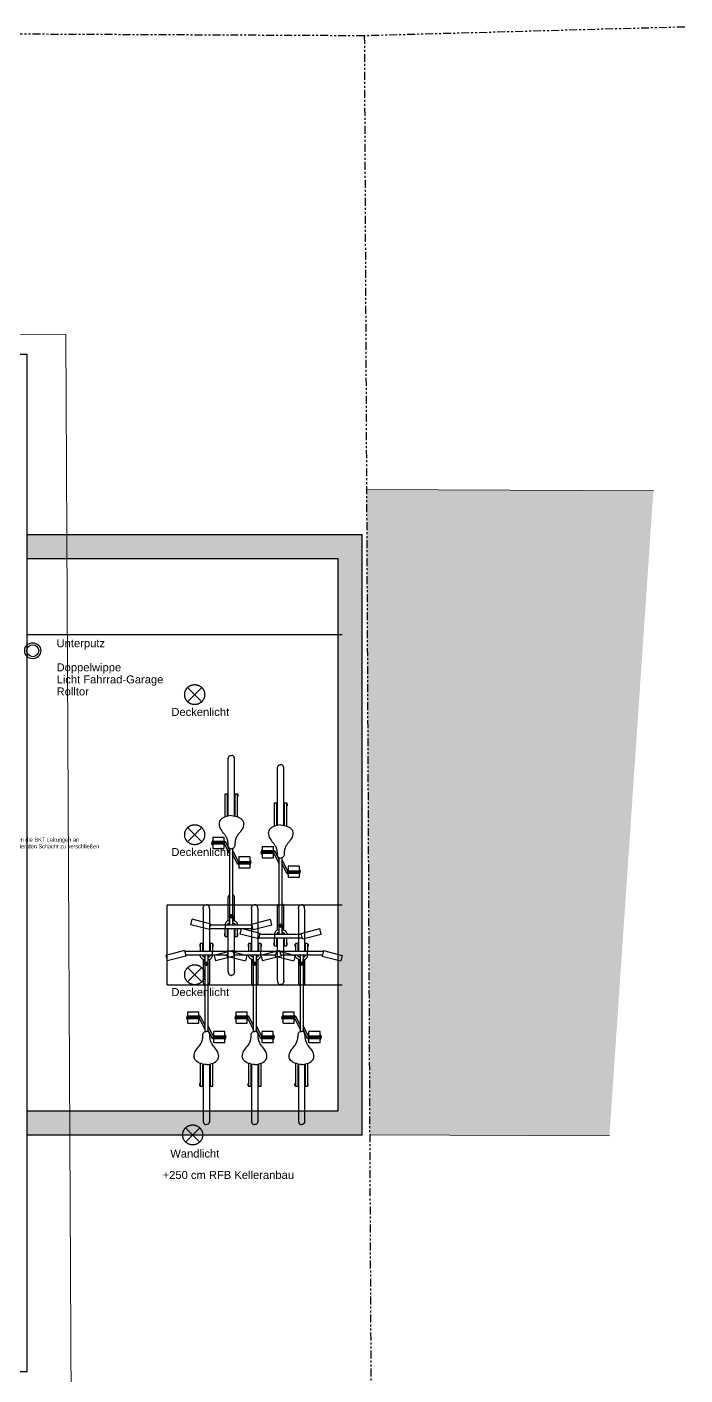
# Model space of a CAD drawing. Extents: x -4429 to 7335, y -4096 to 7109.
# Drawn here: x 934 to 1593, y -3024 to -1677 of the extents above; entities that cross this region are included whole.
import ezdxf

# ---------------------------------------------------------------- set-up
doc = ezdxf.new("R2010")
doc.units = 0
doc.header["$LTSCALE"] = 2
doc.linetypes.add('_Grundgrenze_', pattern=[9, 4, -1, 1, -1, 1, -1])
doc.linetypes.add('PHANTOM', pattern=[63.5, 31.75, -6.35, 6.35, -6.35, 6.35, -6.35])
doc.layers.get('0').update_dxf_attribs({"lineweight": 25})
doc.layers.add('A-DETL', color=3, linetype='Continuous', lineweight=18, plot=False)
doc.layers.add('A-DETL-GENF', color=92, linetype='Continuous', lineweight=9, plot=False)
for name, color, linetype, lineweight in [('Information', 7, 'Continuous', 25), ('TGA ... Elektroinstallation', 30, 'PHANTOM', 25), ('TGA ... Elektroinstallation ... Beschreibung', 30, 'Continuous', 25), ('TGA ... Elektroinstallation ... Geräte', 30, 'Continuous', 25)]:
    doc.layers.add(name, color=color, linetype=linetype, lineweight=lineweight)
for name, color, linetype, lineweight, true_color in [('Möbilierung ... Möbel', 16, 'Continuous', 25, 0x800000), ('Rohbau ... Außenputz', 200, 'Continuous', 25, 0xaa00ff), ('Rohbau ... Beton', 96, 'Continuous', 25, 0x008000), ('Rohbau ... Durchbrüche', 6, 'Continuous', 25, 0xf12bff)]:
    doc.layers.add(name, color=color, linetype=linetype, lineweight=lineweight, true_color=true_color)
doc.styles.add('textstyle3', font='')
doc.styles.get('textstyle3').set_extended_font_data('Liberation Sans')

# ---------------------------------------------------------------- blocks, each defined once
blk = doc.blocks.new('Grundstücksgrenzen')
at = {"layer": 'A-DETL-GENF', "transparency": 33554687}
blk.add_hatch(color=1, dxfattribs=at).paths.add_polyline_path([(2059.7, 1299), (2299, 1314.2), (2299, 1960.4), (2012.7, 1942.3), (2016.2, 1893.7)], flags=0)
at = {"layer": 'A-DETL', "linetype": '_Grundgrenze_', "lineweight": 25}
for p, q in [((2299, 2425.2), (1979.6, 2394.6)), ((1979.6, 2394.6), (991.1, 2331.9)), ((1979.6, 2394.6), (2146.9, 105.6))]:
    blk.add_line(p, q, dxfattribs=at)
at = {"layer": 'A-DETL'}
for q in [(1010.1, 2032.5), (1804.1, 680)]:
    blk.add_line((1702.1, 2076.4), q, dxfattribs=at)
at = {"layer": 'A-DETL', "lineweight": 5}
for p, q in [((2299, 1960.4), (2012.7, 1942.3)), ((2059.7, 1299), (2299, 1314.2))]:
    blk.add_line(p, q, dxfattribs=at)
blk = doc.blocks.new('Fahrrad')
for p, q in [((169.2, 40.6), (163.7, 39.2)), ((174, 21.9), (169.2, 40.6)), ((168.5, 20.5), (163.7, 39.2)), ((101.4, 18.5), (101.4, 7.4)), ((101.4, 18.5), (112.8, 18.5)), ((105.1, 18.5), (105.1, 19.2)), ((105.1, 19.2), (107.1, 19.2)), ((105.9, 7.4), (105.9, 18.5)), ((106.3, 19.6), (107.1, 19.6)), ((106.3, 19.6), (106.3, 19.2)), ((108, 19.6), (107.1, 19.6)), ((109.2, 19.2), (107.1, 19.2)), ((107.1, 7.4), (107.1, 18.5)), ((108, 19.6), (108, 19.2)), ((108.4, 7.4), (108.4, 18.5)), ((109.2, 18.5), (109.2, 19.2)), ((112.8, 18.5), (112.8, 7.4)), ((174, 21.9), (168.5, 20.5)), ((169.6, 20.8), (169.6, -20.8)), ((173.4, 21.8), (173.4, -21.8)), ((60.5, 3.1), (4, 3.1)), ((61.3, 6.1), (38.2, 6.1)), ((38.2, 3.7), (38.2, 6.1)), ((60.6, 3.7), (38.2, 3.7)), ((38.8, 6.4), (38.8, 6.1)), ((38.8, 6.4), (41.1, 6.4)), ((39.2, 6.6), (39.2, 6.4)), ((39.2, 6.6), (40.7, 6.6)), ((39.2, 3.7), (39.2, 3.1)), ((40.7, 6.6), (40.7, 6.4)), ((40.7, 3.7), (40.7, 3.1)), ((41.1, 6.4), (41.1, 6.1)), ((159.7, 1.5), (93, 1.5)), ((105.7, 6.7), (95.4, 1.5)), ((108.6, 6.1), (99.1, 1.5)), ((101.4, 7.4), (112.8, 7.4)), ((105.1, 7.4), (105.1, 6.7)), ((105.1, 6.7), (107.1, 6.7)), ((109.2, 6.7), (107.1, 6.7)), ((108.6, 6.7), (108.6, 6.1)), ((109.2, 7.4), (109.2, 6.7)), ((165.2, 3.1), (142.6, 3.1)), ((160.8, 1.8), (165.2, 1.8)), ((169.6, 1.5), (161.8, 1.5)), ((165.2, 3.1), (165.2, 1.8)), ((167.7, 2.3), (167.7, 1.5)), ((169.6, 3.7), (169, 3.7)), ((181, 6.1), (173.4, 6.1)), ((181, 3.7), (173.4, 3.7)), ((215.8, 3.1), (173.4, 3.1)), ((180.3, 6.4), (178, 6.4)), ((178, 6.4), (178, 6.1)), ((179.9, 6.6), (178.4, 6.6)), ((178.4, 6.6), (178.4, 6.4)), ((178.4, 3.7), (178.4, 3.1)), ((179.9, 6.6), (179.9, 6.4)), ((179.9, 3.7), (179.9, 3.1)), ((180.3, 6.4), (180.3, 6.1)), ((181, 3.7), (181, 6.1)), ((60.5, -3.1), (4, -3.1)), ((60.6, -3.7), (38.2, -3.7)), ((38.2, -6.1), (38.2, -3.7)), ((61.3, -6.1), (38.2, -6.1)), ((38.8, -6.4), (38.8, -6.1)), ((38.8, -6.4), (41.1, -6.4)), ((39.2, -3.7), (39.2, -3.1)), ((39.2, -6.6), (39.2, -6.4)), ((39.2, -6.6), (40.7, -6.6)), ((40.7, -3.7), (40.7, -3.1)), ((40.7, -6.6), (40.7, -6.4)), ((41.1, -6.4), (41.1, -6.1)), ((81.7, -18.5), (81.7, -7.4)), ((81.7, -7.4), (93.1, -7.4)), ((85.3, -7.4), (85.3, -6.7)), ((85.3, -6.7), (87.4, -6.7)), ((85.8, -6.1), (95.4, -1.5)), ((85.8, -6.7), (85.8, -6.1)), ((86.1, -7.4), (86.1, -18.5)), ((89.4, -6.7), (87.4, -6.7)), ((87.4, -7.4), (87.4, -18.5)), ((88.6, -7.4), (88.6, -18.5)), ((88.8, -6.7), (99.1, -1.5)), ((89.4, -7.4), (89.4, -6.7)), ((159.7, -1.5), (93, -1.5)), ((93.1, -18.5), (93.1, -7.4)), ((165.2, -3.1), (142.6, -3.1)), ((160.8, -1.8), (165.2, -1.8)), ((169.6, -1.5), (161.8, -1.5)), ((165.2, -1.8), (165.2, -3.1)), ((167.7, -2.3), (167.7, -1.5)), ((169.6, -3.7), (169, -3.7)), ((169.6, -6.1), (173.4, -6.1)), ((215.8, -3.1), (173.4, -3.1)), ((181, -3.7), (173.4, -3.7)), ((181, -6.1), (173.4, -6.1)), ((178, -6.4), (178, -6.1)), ((180.3, -6.4), (178, -6.4)), ((178.4, -3.7), (178.4, -3.1)), ((178.4, -6.6), (178.4, -6.4)), ((179.9, -6.6), (178.4, -6.6)), ((179.9, -3.7), (179.9, -3.1)), ((179.9, -6.6), (179.9, -6.4)), ((180.3, -6.4), (180.3, -6.1)), ((181, -6.1), (181, -3.7)), ((81.7, -18.5), (93.1, -18.5)), ((85.3, -18.5), (85.3, -19.2)), ((85.3, -19.2), (87.4, -19.2)), ((86.5, -19.6), (86.5, -19.2)), ((86.5, -19.6), (87.4, -19.6)), ((89.4, -19.2), (87.4, -19.2)), ((88.2, -19.6), (87.4, -19.6)), ((88.2, -19.6), (88.2, -19.2)), ((89.4, -18.5), (89.4, -19.2)), ((168.5, -20.5), (163.7, -39.2)), ((174, -21.9), (168.5, -20.5)), ((174, -21.9), (169.2, -40.6)), ((169.2, -40.6), (163.7, -39.2))]:
    blk.add_line(p, q)
blk.add_lwpolyline([(160.2, -0.6), (161.4, -0.6), (161.4, 0.6), (160.2, 0.6)], close=True)
for radius in [1.85, 1.2]:
    blk.add_circle((160.8, 0), radius)
for points, knots in [([(4, 3.1), (3.4, 3.1), (2, 3), (0.5, 2), (0, 0.8), (0, 0.2), (0, 0)], [0, 0, 0, 0, 1.965944, 3.896086, 5.084126, 5.707153, 5.707153, 5.707153, 5.707153]), ([(4, -3.1), (3.4, -3.1), (2, -3), (0.5, -2), (0, -0.8), (0, -0.2), (0, 0)], [0, 0, 0, 0, 1.965944, 3.896086, 5.084126, 5.707153, 5.707153, 5.707153, 5.707153]), ([(60, 0), (60.3, 2.3), (61, 6.5), (64.3, 11.9), (70.3, 12.8), (75.4, 10), (79.1, 6.3), (82.6, 4.7), (85.4, 3.8), (88.3, 3.5), (91, 3.4), (93.1, 2.1), (93.2, 0.7), (93.2, 0)], [0, 0, 0, 0, 7.030526, 12.90623, 17.285247, 23.849467, 29.545254, 32.949668, 35.181312, 38.441887, 41.417895, 43.24773, 45.281925, 45.281925, 45.281925, 45.281925]), ([(142.6, 3.1), (141.9, 3.1), (140.7, 3), (139.5, 2.3), (139.2, 1.8)], [0, 0, 0, 0, 0.0159733, 0.03042348, 0.03042348, 0.03042348, 0.03042348]), ([(165.2, 3.1), (165.5, 3.7), (166, 5.1), (167.8, 6), (169, 6.1), (169.6, 6.1)], [0, 0, 0, 0, 2.092798, 4.062465, 5.744662, 5.744662, 5.744662, 5.744662]), ([(167.7, 2.3), (167.8, 2.7), (167.9, 3.2), (168.5, 3.6), (168.9, 3.7), (169, 3.7)], [0, 0, 0, 0, 1.094293, 1.590445, 2.123311, 2.123311, 2.123311, 2.123311]), ([(215.8, 3.1), (216.4, 3.1), (217.8, 3), (219.3, 2), (219.8, 0.8), (219.8, 0.2), (219.8, 0)], [0, 0, 0, 0, 1.965944, 3.896086, 5.084126, 5.707153, 5.707153, 5.707153, 5.707153]), ([(60, 0), (60.3, -2.3), (61, -6.5), (64.3, -11.9), (70.3, -12.8), (75.4, -10), (79.1, -6.3), (82.6, -4.7), (85.4, -3.8), (88.3, -3.5), (91, -3.4), (93.1, -2.1), (93.2, -0.7), (93.2, 0)], [0, 0, 0, 0, 7.030526, 12.90623, 17.285247, 23.849467, 29.545254, 32.949668, 35.181312, 38.441887, 41.417895, 43.24773, 45.281925, 45.281925, 45.281925, 45.281925]), ([(142.6, -3.1), (141.9, -3.1), (140.7, -3), (139.5, -2.3), (139.2, -1.8)], [0, 0, 0, 0, 0.0159733, 0.03042348, 0.03042348, 0.03042348, 0.03042348]), ([(165.2, -3.1), (165.5, -3.7), (166, -5.1), (167.8, -6), (169, -6.1), (169.6, -6.1)], [0, 0, 0, 0, 2.092798, 4.062465, 5.744662, 5.744662, 5.744662, 5.744662]), ([(167.7, -2.3), (167.8, -2.7), (167.9, -3.2), (168.5, -3.6), (168.9, -3.7), (169, -3.7)], [0, 0, 0, 0, 1.094293, 1.590445, 2.123311, 2.123311, 2.123311, 2.123311]), ([(215.8, -3.1), (216.4, -3.1), (217.8, -3), (219.3, -2), (219.8, -0.8), (219.8, -0.2), (219.8, 0)], [0, 0, 0, 0, 1.965944, 3.896086, 5.084126, 5.707153, 5.707153, 5.707153, 5.707153])]:
    blk.add_open_spline(points, degree=3, knots=knots)
blk = doc.blocks.new('EL-Licht')
at = {"layer": 'TGA ... Elektroinstallation'}
for p, q in [((7.1, -7.1), (-7.1, 7.1)), ((-7.1, -7.1), (7.1, 7.1))]:
    blk.add_line(p, q, dxfattribs=at)
blk.add_circle((0, 0), 10, dxfattribs=at)
blk = doc.blocks.new('EL-Licht-Decke')
at = {"layer": 'TGA ... Elektroinstallation ... Geräte'}
blk.add_blockref('EL-Licht', (0, 0), dxfattribs=at)
at = {"layer": 'TGA ... Elektroinstallation ... Beschreibung', "insert": (-23.3, -13.3), "char_height": 8, "attachment_point": 1, "line_spacing_factor": 0.903614, "style": 'textstyle3'}
blk.add_mtext('Deckenlicht', dxfattribs=at)
blk = doc.blocks.new('EL-Licht-Wand')
at = {"layer": 'TGA ... Elektroinstallation ... Beschreibung'}
blk.add_blockref('EL-Licht', (0, 0), dxfattribs=at)
at = {"layer": 'TGA ... Elektroinstallation ... Beschreibung', "insert": (-22.4, -14.6), "char_height": 8, "attachment_point": 1, "line_spacing_factor": 0.903614, "style": 'textstyle3'}
blk.add_mtext('Wandlicht', dxfattribs=at)
blk = doc.blocks.new('EL-Taster')
at = {"layer": 'TGA ... Elektroinstallation ... Geräte'}
for radius in [8, 6]:
    blk.add_circle((0, 0), radius, dxfattribs=at)

msp = doc.modelspace()

# ---------------------------------------------------------------- hatches: boundary and pattern name
at = {"layer": 'Rohbau ... Beton', "transparency": 33554687}
h = msp.add_hatch(dxfattribs=at)
h.set_pattern_fill('ANSI33', color=256, style=0, pattern_type=0)
h.paths.add_polyline_path([(934.5, -2183.9), (1269.5, -2183.9), (1269.5, -2783.9), (934.5, -2783.9), (934.5, -2759.9), (1245.5, -2759.9), (1245.5, -2207.9), (934.5, -2207.9)], flags=0)

# ---------------------------------------------------------------- linework, layer by layer
at = {"layer": 'Möbilierung ... Möbel'}
for p, q in [((934, -2283.9), (1249.5, -2283.9)), ((1074.5, -2553.9), (1249.5, -2553.9)), ((1074.5, -2633.9), (1074.5, -2553.9)), ((1074.5, -2633.9), (1249.5, -2633.9))]:
    msp.add_line(p, q, dxfattribs=at)
at = {"layer": 'Rohbau ... Außenputz'}
for p, q in [((347.5, -2003.5), (934.5, -2003.5)), ((934.5, -3020.5), (934.5, -2003.5)), ((790, -3020.5), (934.5, -3020.5))]:
    msp.add_line(p, q, dxfattribs=at)
at = {"layer": 'Rohbau ... Beton'}
for p, q in [((934.5, -2183.9), (1269.5, -2183.9)), ((934.5, -2207.9), (934.5, -2183.9)), ((1269.5, -2783.9), (1269.5, -2183.9)), ((934.5, -2207.9), (1245.5, -2207.9)), ((1245.5, -2759.9), (1245.5, -2207.9)), ((934.5, -2783.9), (934.5, -2759.9)), ((934.5, -2759.9), (1245.5, -2759.9)), ((934.5, -2783.9), (1269.5, -2783.9))]:
    msp.add_line(p, q, dxfattribs=at)

# ---------------------------------------------------------------- block references
at = {"layer": 'Information', "rotation": 356.1}
msp.add_blockref('Grundstücksgrenzen', (-866.2, -3939.8), dxfattribs=at)
at = {"layer": 'Möbilierung ... Möbel'}
for p, rotation in [((1138.7, -2404.7), 270), ((1188, -2414), 270), ((1113.7, -2773.7), 90), ((1162, -2773.7), 90), ((1208.9, -2773.7), 90)]:
    msp.add_blockref('Fahrrad', p, dxfattribs=dict(at, rotation=rotation))
at = {"layer": 'TGA ... Elektroinstallation'}
msp.add_blockref('EL-Taster', (940, -2300), dxfattribs=at)
at = {"layer": 'TGA ... Elektroinstallation ... Beschreibung'}
for name, p in [('EL-Licht-Decke', (1102, -2343.9)), ('EL-Licht-Decke', (1102, -2483.9)), ('EL-Licht-Decke', (1102, -2623.9)), ('EL-Licht-Wand', (1100, -2784))]:
    msp.add_blockref(name, p, dxfattribs=at)

# ---------------------------------------------------------------- texts
at = {"layer": 'Rohbau ... Durchbrüche', "insert": (880.2, -2466.9), "char_height": 4, "attachment_point": 1, "style": 'textstyle3'}
msp.add_mtext('Steigschacht\\PArbeitszimmer\\P199 x 25\\PIn der Mitte kommen die BKT Leitungen an\\PDenkbar wäre es hier den Schacht zu verschließen', dxfattribs=at)
at = {"layer": 'TGA ... Elektroinstallation ... Beschreibung', "char_height": 8, "attachment_point": 1, "line_spacing_factor": 0.903614, "style": 'textstyle3'}
for s, insert in [('Unterputz\\P\\PDoppelwippe\\PLicht Fahrrad-Garage\\PRolltor\\P', (963.9, -2288.5)), ('+250 cm RFB Kelleranbau', (1070, -2820))]:
    msp.add_mtext(s, dxfattribs=dict(at, insert=insert))

doc.saveas('drawing.dxf')
